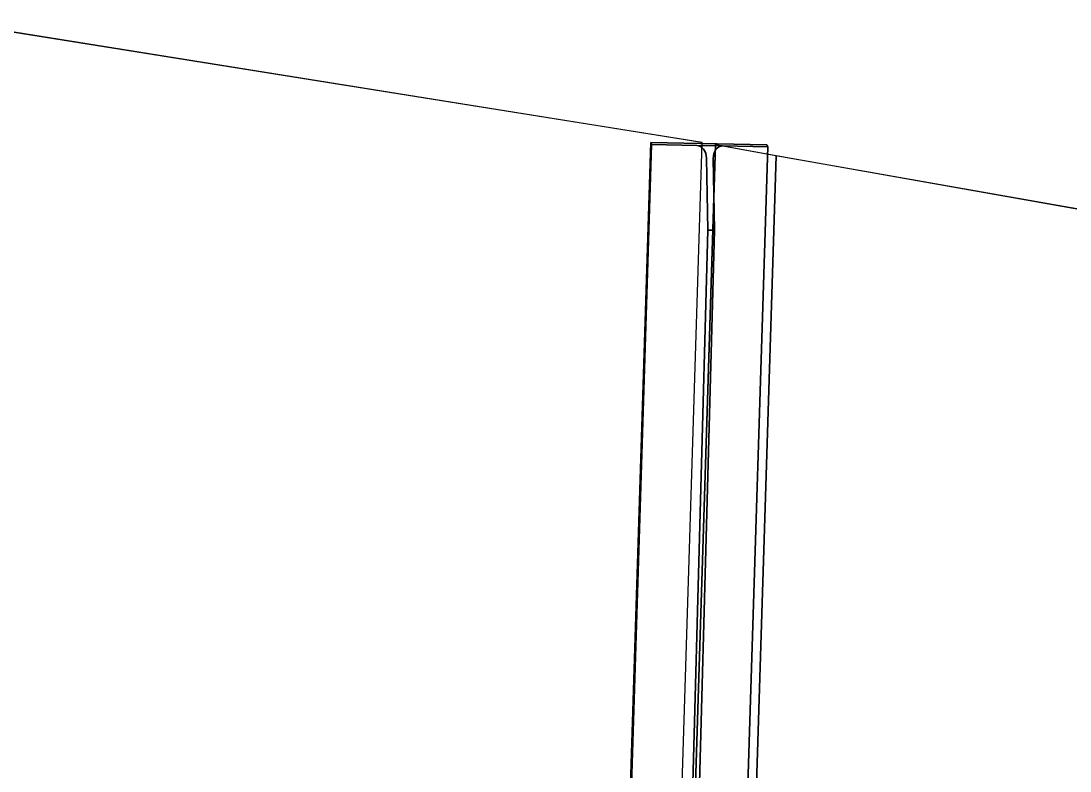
# Model space of a CAD drawing. Header units: metres. Extents: x 0.7 to 65.6, y 3.4 to 27.5.
# Drawn here: x 28.361 to 29.91, y 25.146 to 26.254 of the extents above; entities that cross this region are included whole.
import ezdxf

# ---------------------------------------------------------------- set-up
doc = ezdxf.new("R2010")
doc.units = ezdxf.units.M
doc.layers.add('A-GENM', color=7, linetype='Continuous', lineweight=35)

# ---------------------------------------------------------------- blocks, each defined once
blk = doc.blocks.new('SCR_B_08_SE_8 - SCR_B_08_SE_8-5521360-DRG 2873024 - SECTION 2')
at = {"layer": 'A-GENM', "color": 254, "lineweight": 25, "true_color": 0xd4d4d4}
for p, q in [((-1096.5747, 26.2541), (-1095.457, 26.075)), ((-1095.4568, 26.0744), (-1096.5745, 26.2535)), ((-1095.5384, 23.4644), (-1095.4568, 26.0744)), ((-1095.4568, 26.0744), (-1095.457, 26.075))]:
    blk.add_line(p, q, dxfattribs=at)
blk = doc.blocks.new('SCR_B_08_SE_9 - SCR_B_08_SE_9-5522199-DRG 2873024 - SECTION 2')
at = {"layer": 'A-GENM', "color": 254, "lineweight": 25, "true_color": 0xd4d4d4}
for p, q in [((-1095.5187, 23.4646), (-1095.4372, 26.0716)), ((-1095.4369, 26.071), (-1095.5185, 23.464)), ((-1095.4372, 26.0716), (-1095.3478, 26.0555)), ((-1095.4372, 26.0716), (-1095.4369, 26.071)), ((-1095.3476, 26.0549), (-1095.4369, 26.071)), ((-1095.4287, 23.4626), (-1095.3476, 26.0549)), ((-1095.3476, 26.0549), (-1095.4287, 23.4626)), ((-1095.3476, 26.0549), (-1095.3478, 26.0555)), ((-1095.3478, 26.0555), (-1094.4645, 25.8991)), ((-1094.4642, 25.8985), (-1095.3476, 26.0549))]:
    blk.add_line(p, q, dxfattribs=at)
blk = doc.blocks.new('T2DPAA-T2D-C3S-DU-M3D-100304_rvt-1-DRG 2873024 - SECTION 2')
at = {"layer": 'A-GENM', "color": 254, "lineweight": 25, "true_color": 0xd4d4d4}
for name in ['SCR_B_08_SE_8 - SCR_B_08_SE_8-5521360-DRG 2873024 - SECTION 2', 'SCR_B_08_SE_9 - SCR_B_08_SE_9-5522199-DRG 2873024 - SECTION 2']:
    blk.add_blockref(name, (0, 0), dxfattribs=at)
blk = doc.blocks.new('BR08_GEN_POST_0 - 360UB_BASE-8745536-DRG 2873024 - SECTION 2')
at = {"layer": 'A-GENM'}
for p, q in [((-1095.6128, 23.5119), (-1095.5327, 26.0746)), ((-1095.3611, 26.071), (-1095.5327, 26.0746)), ((-1095.5327, 26.0746), (-1095.5314, 26.0716)), ((-1095.6115, 23.5119), (-1095.5314, 26.0716)), ((-1095.5314, 26.0716), (-1095.4646, 26.0702)), ((-1095.4646, 26.0702), (-1095.4267, 26.0694)), ((-1095.3598, 26.068), (-1095.4399, 23.5083)), ((-1095.4267, 26.0694), (-1095.3598, 26.068)), ((-1095.3598, 26.068), (-1095.3611, 26.071)), ((-1095.4482, 25.945), (-1095.4503, 26.0513)), ((-1095.4403, 26.0511), (-1095.4383, 25.9448)), ((-1095.5149, 23.5099), (-1095.4482, 25.945)), ((-1095.4383, 25.9448), (-1095.5049, 23.5097)), ((-1095.4383, 25.9448), (-1095.4482, 25.945))]:
    blk.add_line(p, q, dxfattribs=at)
at = {"layer": 'A-GENM', "flags": 128}
for points in [[(-1095.4503, 26.0513), (-1095.4506, 26.0549), (-1095.4515, 26.0584), (-1095.4528, 26.0617), (-1095.4546, 26.0645), (-1095.4568, 26.0669), (-1095.4592, 26.0687), (-1095.4619, 26.0698), (-1095.4646, 26.0702)], [(-1095.4267, 26.0694), (-1095.4294, 26.0691), (-1095.432, 26.0681), (-1095.4344, 26.0664), (-1095.4365, 26.0642), (-1095.4381, 26.0614), (-1095.4394, 26.0582), (-1095.4401, 26.0547), (-1095.4403, 26.0511)]]:
    blk.add_lwpolyline(points, dxfattribs=at)

msp = doc.modelspace()

# ---------------------------------------------------------------- block references
at = {"lineweight": 5}
msp.add_blockref('T2DPAA-T2D-C3S-DU-M3D-100304_rvt-1-DRG 2873024 - SECTION 2', (1124.824, 0), dxfattribs=at)
at = {"layer": 'A-GENM'}
msp.add_blockref('BR08_GEN_POST_0 - 360UB_BASE-8745536-DRG 2873024 - SECTION 2', (1124.824, 0), dxfattribs=at)

doc.saveas('drawing.dxf')
